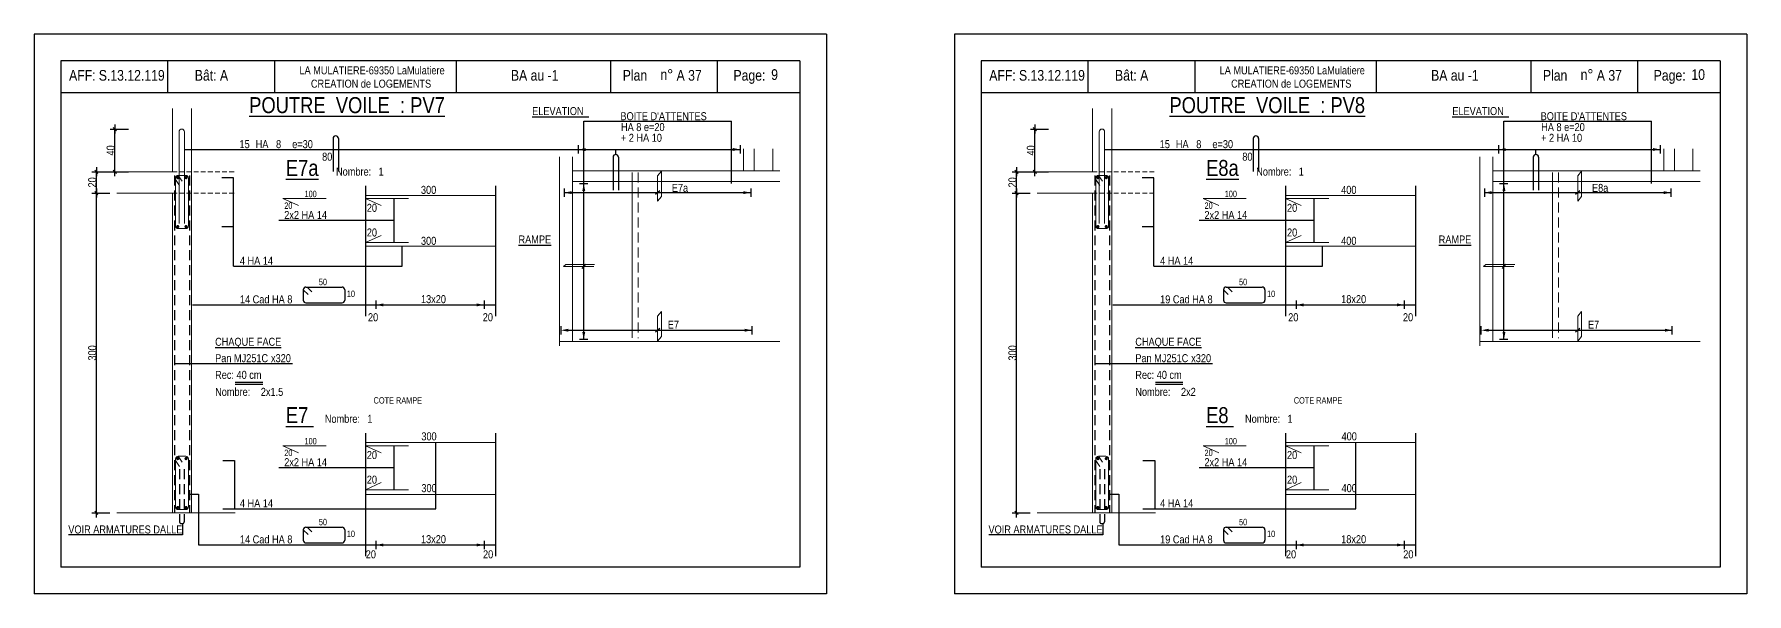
# Model space of a CAD drawing. Header units: metres. Extents: x -9927 to 45032, y -190416 to 12166.
# Drawn here: x 12742 to 15952, y -165593 to -164543 of the extents above; entities that cross this region are included whole.
import ezdxf
from ezdxf.enums import TextEntityAlignment as Align

# ---------------------------------------------------------------- set-up
doc = ezdxf.new("R2010")
doc.units = ezdxf.units.M
doc.header["$PDMODE"] = 65
doc.linetypes.add('CACHE2', pattern=[0.1875, 0.125, -0.0625])
doc.linetypes.add('CACHEx2', pattern=[19.05, 12.7, -6.35])
for name, color, linetype in [('01_cote_gen', 4, 'Continuous'), ('01_fenetres', 171, 'Continuous'), ('01_linteaux', 3, 'Continuous'), ('01_murs_coup', 5, 'Continuous'), ('01_sem', 42, 'Continuous'), ('01_texte', 230, 'Continuous'), ('AA_COTES', 2, 'Continuous')]:
    doc.layers.add(name, color=color, linetype=linetype)
doc.styles.add('STYLE2', font='ARIALN.TTF')
doc.dimstyles.new('JB25', dxfattribs={"dimscale": 0.1, "dimtxt": 150, "dimasz": 17, "dimexe": 0.1, "dimexo": 0.1, "dimgap": 0.09, "dimtad": 1, "dimdec": 1, "dimlfac": 0.5, "dimdsep": 46, "dimtxsty": 'STYLE2', "dimblk1": 'BOND_G', "dimblk2": 'BOND_D', "dimsah": 1, "dimcen": 1.5, "dimdle": 0.01, "dimse1": 1, "dimse2": 1, "dimclrd": 4, "dimclre": 2, "dimclrt": 5, "dimadec": 0, "dimazin": 0, "dimtfac": 2.333333, "dimtdec": 1, "dimtix": 1, "dimtmove": 2, "dimatfit": 3, "dimldrblk": 'BOND_G', "dimfxl": 1, "dimtolj": 1, "dimtzin": 0, "dimarcsym": 0})

# ---------------------------------------------------------------- blocks, each defined once
blk = doc.blocks.new('BOND_G')
at = {"layer": 'AA_COTES', "color": 0}
for p, q in [((5, 0), (-5, 0)), ((1.8, 1.8), (-1.8, -1.8)), ((0, -5), (0, 15))]:
    blk.add_line(p, q, dxfattribs=at)
blk = doc.blocks.new('BOND_D')
at = {"layer": 'AA_COTES', "color": 0}
for p, q in [((5, 0), (-5, 0)), ((-1.8, -1.8), (1.8, 1.8)), ((0, 5), (0, -15))]:
    blk.add_line(p, q, dxfattribs=at)
blk = doc.blocks.new('*D1638')
at = {"layer": '01_cote_gen', "color": 4, "lineweight": -2, "ltscale": 0.5, "transparency": 16777216}
blk.add_line((12858.7, -165439.3), (12858.7, -164842.7), dxfattribs=at)
at = {"layer": 'DEFPOINTS', "color": 0, "lineweight": 0, "ltscale": 0.5, "transparency": 16777216}
for p in [(12858.7, -164841), (12897.3, -164841), (12922.7, -165441)]:
    blk.add_point(p, dxfattribs=at)
at = {"layer": '01_cote_gen', "color": 4, "lineweight": -2, "ltscale": 0.5, "transparency": 16777216, "xscale": 1.7, "yscale": 1.7, "zscale": 1.7}
for name, p, rotation in [('BOND_D', (12858.7, -164841), 90), ('BOND_G', (12858.7, -165441), 270)]:
    blk.add_blockref(name, p, dxfattribs=dict(at, rotation=rotation))
at = {"layer": '01_cote_gen', "color": 5, "lineweight": 0, "ltscale": 0.5, "transparency": 16777216, "insert": (12851.1, -165141), "char_height": 15, "attachment_point": 5, "rotation": 90, "style": 'STYLE2'}
blk.add_mtext('\\A1;300', dxfattribs=at)
blk = doc.blocks.new('*D1639')
at = {"layer": '01_cote_gen', "color": 4, "lineweight": -2, "ltscale": 0.5, "transparency": 16777216}
blk.add_line((12858.7, -164839.3), (12858.7, -164802.7), dxfattribs=at)
at = {"layer": 'DEFPOINTS', "color": 0, "lineweight": 0, "ltscale": 0.5, "transparency": 16777216}
for p in [(12858.7, -164801), (12897.3, -164801), (12897.3, -164841)]:
    blk.add_point(p, dxfattribs=at)
at = {"layer": '01_cote_gen', "color": 4, "lineweight": -2, "ltscale": 0.5, "transparency": 16777216, "xscale": 1.7, "yscale": 1.7, "zscale": 1.7}
for name, p, rotation in [('BOND_D', (12858.7, -164801), 90), ('BOND_G', (12858.7, -164841), 270)]:
    blk.add_blockref(name, p, dxfattribs=dict(at, rotation=rotation))
at = {"layer": '01_cote_gen', "color": 5, "lineweight": 0, "ltscale": 0.5, "transparency": 16777216, "insert": (12851.1, -164821), "char_height": 15, "attachment_point": 5, "rotation": 90, "style": 'STYLE2'}
blk.add_mtext('\\A1;20', dxfattribs=at)
blk = doc.blocks.new('*D1640')
at = {"layer": '01_cote_gen', "color": 4, "lineweight": -2, "ltscale": 0.5, "transparency": 16777216}
blk.add_line((12893.2, -164799.3), (12893.2, -164722.7), dxfattribs=at)
at = {"layer": 'DEFPOINTS', "color": 0, "lineweight": 0, "ltscale": 0.5, "transparency": 16777216}
for p in [(12893.2, -164721), (13018.8, -164721), (12961.7, -164801)]:
    blk.add_point(p, dxfattribs=at)
at = {"layer": '01_cote_gen', "color": 4, "lineweight": -2, "ltscale": 0.5, "transparency": 16777216, "xscale": 1.7, "yscale": 1.7, "zscale": 1.7}
for name, p, rotation in [('BOND_D', (12893.2, -164721), 90), ('BOND_G', (12893.2, -164801), 270)]:
    blk.add_blockref(name, p, dxfattribs=dict(at, rotation=rotation))
at = {"layer": '01_cote_gen', "color": 5, "lineweight": 0, "ltscale": 0.5, "transparency": 16777216, "insert": (12885.5, -164761), "char_height": 15, "attachment_point": 5, "rotation": 90, "style": 'STYLE2'}
blk.add_mtext('\\A1;40', dxfattribs=at)
blk = doc.blocks.new('*D1641')
at = {"layer": '01_cote_gen', "color": 4, "lineweight": -2, "ltscale": 0.5, "transparency": 16777216}
blk.add_line((14583.4, -165439.3), (14583.4, -164842.7), dxfattribs=at)
at = {"layer": 'DEFPOINTS', "color": 0, "lineweight": 0, "ltscale": 0.5, "transparency": 16777216}
for p in [(14583.4, -164841), (14622, -164841), (14647.4, -165441)]:
    blk.add_point(p, dxfattribs=at)
at = {"layer": '01_cote_gen', "color": 4, "lineweight": -2, "ltscale": 0.5, "transparency": 16777216, "xscale": 1.7, "yscale": 1.7, "zscale": 1.7}
for name, p, rotation in [('BOND_D', (14583.4, -164841), 90), ('BOND_G', (14583.4, -165441), 270)]:
    blk.add_blockref(name, p, dxfattribs=dict(at, rotation=rotation))
at = {"layer": '01_cote_gen', "color": 5, "lineweight": 0, "ltscale": 0.5, "transparency": 16777216, "insert": (14575.8, -165141), "char_height": 15, "attachment_point": 5, "rotation": 90, "style": 'STYLE2'}
blk.add_mtext('\\A1;300', dxfattribs=at)
blk = doc.blocks.new('*D1642')
at = {"layer": '01_cote_gen', "color": 4, "lineweight": -2, "ltscale": 0.5, "transparency": 16777216}
blk.add_line((14583.4, -164839.3), (14583.4, -164802.7), dxfattribs=at)
at = {"layer": 'DEFPOINTS', "color": 0, "lineweight": 0, "ltscale": 0.5, "transparency": 16777216}
for p in [(14583.4, -164801), (14622, -164801), (14622, -164841)]:
    blk.add_point(p, dxfattribs=at)
at = {"layer": '01_cote_gen', "color": 4, "lineweight": -2, "ltscale": 0.5, "transparency": 16777216, "xscale": 1.7, "yscale": 1.7, "zscale": 1.7}
for name, p, rotation in [('BOND_D', (14583.4, -164801), 90), ('BOND_G', (14583.4, -164841), 270)]:
    blk.add_blockref(name, p, dxfattribs=dict(at, rotation=rotation))
at = {"layer": '01_cote_gen', "color": 5, "lineweight": 0, "ltscale": 0.5, "transparency": 16777216, "insert": (14575.8, -164821), "char_height": 15, "attachment_point": 5, "rotation": 90, "style": 'STYLE2'}
blk.add_mtext('\\A1;20', dxfattribs=at)
blk = doc.blocks.new('*D1643')
at = {"layer": '01_cote_gen', "color": 4, "lineweight": -2, "ltscale": 0.5, "transparency": 16777216}
blk.add_line((14617.9, -164799.3), (14617.9, -164722.7), dxfattribs=at)
at = {"layer": 'DEFPOINTS', "color": 0, "lineweight": 0, "ltscale": 0.5, "transparency": 16777216}
for p in [(14617.9, -164721), (14743.5, -164721), (14686.4, -164801)]:
    blk.add_point(p, dxfattribs=at)
at = {"layer": '01_cote_gen', "color": 4, "lineweight": -2, "ltscale": 0.5, "transparency": 16777216, "xscale": 1.7, "yscale": 1.7, "zscale": 1.7}
for name, p, rotation in [('BOND_D', (14617.9, -164721), 90), ('BOND_G', (14617.9, -164801), 270)]:
    blk.add_blockref(name, p, dxfattribs=dict(at, rotation=rotation))
at = {"layer": '01_cote_gen', "color": 5, "lineweight": 0, "ltscale": 0.5, "transparency": 16777216, "insert": (14610.3, -164761), "char_height": 15, "attachment_point": 5, "rotation": 90, "style": 'STYLE2'}
blk.add_mtext('\\A1;40', dxfattribs=at)

msp = doc.modelspace()

# ---------------------------------------------------------------- linework, layer by layer
at = {"layer": '01_cote_gen', "color": 5, "linetype": 'Continuous', "lineweight": 0}
for p, q in [((13863.1, -164802.38), (13863.1, -165112.76)), ((15587.82, -164802.38), (15587.82, -165112.76))]:
    msp.add_line(p, q, dxfattribs=at)
at = {"layer": '01_cote_gen', "color": 5, "linetype": 'CACHE2', "lineweight": 0, "ltscale": 150}
for p, q in [((13874.25, -164802.38), (13874.25, -165113.24)), ((15598.96, -164802.38), (15598.96, -165113.24))]:
    msp.add_line(p, q, dxfattribs=at)
at = {"layer": '01_cote_gen', "color": 2, "lineweight": 0, "ltscale": 0.5}
for p, q in [((13726.87, -165119.31), (13726.87, -165127.5)), ((15451.58, -165119.31), (15451.58, -165127.5))]:
    msp.add_line(p, q, dxfattribs=at)
at = {"layer": '01_fenetres', "ltscale": 30}
for p, q in [((12792.3, -164592.94), (12792.3, -165542.94)), ((12792.3, -164592.94), (12792.3, -165542.94)), ((12792.3, -164592.94), (12792.3, -165542.94)), ((14177.3, -164592.94), (12792.3, -164592.94)), ((12992.3, -164592.94), (12992.3, -164652.94)), ((13192.69, -164592.94), (13192.69, -164652.94)), ((13532.87, -164592.94), (13532.87, -164652.94)), ((13823.17, -164652.94), (13823.17, -164592.94)), ((14023.17, -164652.94), (14023.17, -164592.94)), ((14177.3, -164592.94), (14177.3, -165542.94)), ((14517.01, -164592.94), (14517.01, -165542.94)), ((14517.01, -164592.94), (14517.01, -165542.94)), ((14517.01, -164592.94), (14517.01, -165542.94)), ((15902.01, -164592.94), (14517.01, -164592.94)), ((14717.01, -164592.94), (14717.01, -164652.94)), ((14917.4, -164592.94), (14917.4, -164652.94)), ((15257.58, -164592.94), (15257.58, -164652.94)), ((15547.88, -164652.94), (15547.88, -164592.94)), ((15747.88, -164652.94), (15747.88, -164592.94)), ((15902.01, -164592.94), (15902.01, -165542.94)), ((14177.3, -164652.94), (12792.3, -164652.94)), ((15902.01, -164652.94), (14517.01, -164652.94)), ((14177.3, -165542.94), (12792.3, -165542.94)), ((15902.01, -165542.94), (14517.01, -165542.94))]:
    msp.add_line(p, q, dxfattribs=at)
at = {"layer": '01_linteaux', "linetype": 'Continuous'}
for p, q in [((13302.3, -164738.61), (13302.3, -164800.78)), ((13312.3, -164738.61), (13312.3, -164800.78)), ((15027.01, -164738.61), (15027.01, -164800.78)), ((15037.01, -164738.61), (15037.01, -164800.78)), ((13827.18, -164773.65), (13827.18, -164835.82)), ((13837.18, -164773.65), (13837.18, -164835.82)), ((15551.89, -164773.65), (15551.89, -164835.82)), ((15561.89, -164773.65), (15561.89, -164835.82)), ((13246.61, -165022.41), (13246.61, -165042.02)), ((13246.61, -165022.41), (13255.62, -165031.41)), ((13251.61, -165017.41), (13319.2, -165017.41)), ((13253.8, -165017.41), (13262.81, -165026.41)), ((13324.2, -165022.41), (13324.2, -165042.02)), ((14971.33, -165022.41), (14971.33, -165042.02)), ((14971.33, -165022.41), (14980.33, -165031.41)), ((14976.33, -165017.41), (15043.91, -165017.41)), ((14978.52, -165017.41), (14987.52, -165026.41)), ((15048.91, -165022.41), (15048.91, -165042.02)), ((13251.61, -165047.02), (13319.2, -165047.02)), ((14976.33, -165047.02), (15043.91, -165047.02)), ((13246.61, -165472.87), (13246.61, -165492.48)), ((13246.61, -165472.87), (13255.62, -165481.86)), ((13251.61, -165467.87), (13319.2, -165467.87)), ((13253.8, -165467.87), (13262.81, -165476.86)), ((13324.2, -165472.87), (13324.2, -165492.48)), ((14971.33, -165472.87), (14971.33, -165492.48)), ((14971.33, -165472.87), (14980.33, -165481.86)), ((14976.33, -165467.87), (15043.91, -165467.87)), ((14978.52, -165467.87), (14987.52, -165476.86)), ((15048.91, -165472.87), (15048.91, -165492.48)), ((13251.61, -165497.48), (13319.2, -165497.48)), ((14976.33, -165497.48), (15043.91, -165497.48))]:
    msp.add_line(p, q, dxfattribs=at)
at = {"layer": '01_linteaux', "linetype": 'CACHEx2', "lineweight": 18, "ltscale": 0.7}
for p, q in [((13001.16, -164800.97), (13119.07, -164800.97)), ((14725.87, -164800.97), (14843.78, -164800.97)), ((13001.16, -164840.97), (13119.07, -164840.97)), ((14725.87, -164840.97), (14843.78, -164840.97))]:
    msp.add_line(p, q, dxfattribs=at)
at = {"layer": '01_linteaux', "linetype": 'Continuous'}
for centre, start, end in [((13307.3, -164738.61), 0, 180), ((15032.01, -164738.61), 0, 180), ((13832.18, -164773.65), 0, 180), ((15556.89, -164773.65), 0, 180), ((13251.61, -165022.41), 90, 180), ((13251.61, -165042.02), 180, 270), ((13319.2, -165022.41), 0, 90), ((13319.2, -165042.02), 270, 0), ((14976.33, -165022.41), 90, 180), ((14976.33, -165042.02), 180, 270), ((15043.91, -165022.41), 0, 90), ((15043.91, -165042.02), 270, 0), ((13251.61, -165472.87), 90, 180), ((13251.61, -165492.48), 180, 270), ((13319.2, -165472.87), 0, 90), ((13319.2, -165492.48), 270, 0), ((14976.33, -165472.87), 90, 180), ((14976.33, -165492.48), 180, 270), ((15043.91, -165472.87), 0, 90), ((15043.91, -165492.48), 270, 0)]:
    msp.add_arc(centre, 5, start, end, dxfattribs=at)
at = {"layer": '01_murs_coup', "linetype": 'Continuous', "lineweight": 5}
for p, q in [((13001.16, -164682.29), (13001.16, -164800.97)), ((13037.16, -164682.29), (13037.16, -165440.97)), ((14725.87, -164682.29), (14725.87, -164800.97)), ((14761.87, -164682.29), (14761.87, -165440.97)), ((12897.26, -164800.97), (13001.16, -164800.97)), ((14621.97, -164800.97), (14725.87, -164800.97)), ((12897.26, -164840.97), (13001.16, -164840.97)), ((13001.16, -164840.97), (13001.16, -165440.97)), ((14621.97, -164840.97), (14725.87, -164840.97)), ((14725.87, -164840.97), (14725.87, -165440.97)), ((12897.26, -165440.97), (13037.16, -165440.97)), ((13037.16, -165440.97), (13119.07, -165440.97)), ((14621.97, -165440.97), (14761.87, -165440.97)), ((14761.87, -165440.97), (14843.78, -165440.97))]:
    msp.add_line(p, q, dxfattribs=at)
at = {"layer": '01_sem', "color": 2, "lineweight": 0, "ltscale": 7}
for p, q in [((13013.81, -164725.97), (13013.81, -164898.03)), ((13023.81, -164725.97), (13023.81, -164898.03)), ((14738.52, -164725.97), (14738.52, -164898.03)), ((14748.52, -164725.97), (14748.52, -164898.03)), ((13726.87, -164773.22), (13726.87, -165119.31)), ((13751.13, -164773.22), (13751.13, -165119.31)), ((14071.82, -164757.75), (14071.82, -164799.31)), ((14091.82, -164757.75), (14091.82, -164799.31)), ((14126.32, -164757.75), (14126.32, -164799.31)), ((15451.58, -164773.22), (15451.58, -165119.31)), ((15475.84, -164773.22), (15475.84, -165119.31)), ((15796.53, -164757.75), (15796.53, -164799.31)), ((15816.53, -164757.75), (15816.53, -164799.31)), ((15851.04, -164757.75), (15851.04, -164799.31)), ((13007.16, -164812.77), (13007.16, -164902.77)), ((13007.16, -164815.56), (13014.51, -164826.75)), ((13012.16, -164807.77), (13026.16, -164807.77)), ((13012.16, -164807.77), (13019.51, -164818.97)), ((13031.16, -164812.77), (13031.16, -164902.77)), ((13751.13, -164799.31), (14139.81, -164799.31)), ((13910.53, -164808.91), (13917.81, -164800.2)), ((13910.53, -164855.95), (13910.53, -164808.91)), ((13917.81, -164847.25), (13917.81, -164800.2)), ((14731.87, -164812.77), (14731.87, -164902.77)), ((14731.87, -164815.56), (14739.22, -164826.75)), ((14736.87, -164807.77), (14750.87, -164807.77)), ((14736.87, -164807.77), (14744.22, -164818.97)), ((14755.87, -164812.77), (14755.87, -164902.77)), ((15475.84, -164799.31), (15864.52, -164799.31)), ((15635.24, -164808.91), (15642.52, -164800.2)), ((15635.24, -164855.95), (15635.24, -164808.91)), ((15642.52, -164847.25), (15642.52, -164800.2)), ((13363.04, -164845.34), (13606.52, -164845.34)), ((13751.13, -164819.31), (14139.81, -164819.31)), ((13910.53, -164855.95), (13917.81, -164847.25)), ((15087.75, -164845.34), (15331.23, -164845.34)), ((15475.84, -164819.31), (15864.52, -164819.31)), ((15635.24, -164855.95), (15642.52, -164847.25)), ((13208.36, -164851.32), (13289.22, -164851.32)), ((13208.36, -164851.32), (13237.69, -164864.66)), ((13363.04, -164851.32), (13443.89, -164851.32)), ((13363.04, -164851.32), (13392.36, -164864.66)), ((14933.08, -164851.32), (15013.93, -164851.32)), ((14933.08, -164851.32), (14962.4, -164864.66)), ((15087.75, -164851.32), (15168.6, -164851.32)), ((15087.75, -164851.32), (15117.08, -164864.66)), ((13012.16, -164907.77), (13026.16, -164907.77)), ((14736.87, -164907.77), (14750.87, -164907.77)), ((13363.04, -164933.87), (13392.36, -164920.53)), ((13363.04, -164933.87), (13443.89, -164933.87)), ((13363.04, -164940.89), (13606.52, -164940.89)), ((15087.75, -164933.87), (15117.08, -164920.53)), ((15087.75, -164933.87), (15168.6, -164933.87)), ((15087.75, -164940.89), (15331.23, -164940.89)), ((13738.42, -164975.01), (13734.19, -164978.54)), ((13734.19, -164978.54), (13790.86, -164978.54)), ((13738.42, -164975.01), (13792.35, -164975.01)), ((15463.14, -164975.01), (15458.91, -164978.54)), ((15458.91, -164978.54), (15515.57, -164978.54)), ((15463.14, -164975.01), (15517.06, -164975.01)), ((13910.53, -165071.82), (13917.81, -165063.11)), ((13910.53, -165118.86), (13910.53, -165071.82)), ((13917.81, -165110.15), (13917.81, -165063.11)), ((15635.24, -165071.82), (15642.52, -165063.11)), ((15635.24, -165118.86), (15635.24, -165071.82)), ((15642.52, -165110.15), (15642.52, -165063.11)), ((13726.87, -165119.31), (14139.81, -165119.31)), ((13910.53, -165118.86), (13917.81, -165110.15)), ((15451.58, -165119.31), (15864.52, -165119.31)), ((15635.24, -165118.86), (15642.52, -165110.15)), ((13208.36, -165315.18), (13289.22, -165315.18)), ((13208.36, -165315.18), (13237.69, -165328.52)), ((13363.04, -165309.21), (13606.52, -165309.21)), ((13363.04, -165315.18), (13443.89, -165315.18)), ((13363.04, -165315.18), (13392.36, -165328.52)), ((14933.08, -165315.18), (15013.93, -165315.18)), ((14933.08, -165315.18), (14962.4, -165328.52)), ((15087.75, -165309.21), (15331.23, -165309.21)), ((15087.75, -165315.18), (15168.6, -165315.18)), ((15087.75, -165315.18), (15117.08, -165328.52)), ((13007.16, -165339.97), (13007.16, -165429.97)), ((13007.16, -165342.75), (13014.51, -165353.95)), ((13012.16, -165334.97), (13026.16, -165334.97)), ((13012.16, -165334.97), (13019.51, -165346.17)), ((13031.16, -165339.97), (13031.16, -165429.97)), ((14731.87, -165339.97), (14731.87, -165429.97)), ((14731.87, -165342.75), (14739.22, -165353.95)), ((14736.87, -165334.97), (14750.87, -165334.97)), ((14736.87, -165334.97), (14744.22, -165346.17)), ((14755.87, -165339.97), (14755.87, -165429.97)), ((13363.04, -165397.73), (13392.36, -165384.39)), ((15087.75, -165397.73), (15117.08, -165384.39)), ((13363.04, -165397.73), (13443.89, -165397.73)), ((13363.04, -165406.38), (13606.52, -165406.38)), ((15087.75, -165397.73), (15168.6, -165397.73)), ((15087.75, -165406.38), (15331.23, -165406.38)), ((13012.16, -165434.97), (13026.16, -165434.97)), ((14736.87, -165434.97), (14750.87, -165434.97))]:
    msp.add_line(p, q, dxfattribs=at)
at = {"layer": '01_sem', "color": 2, "lineweight": 0, "ltscale": 7, "const_width": 3, "flags": 128}
for points in [[(13009.68, -164812.08, 1), (13012.68, -164812.08, 1)], [(13025.32, -164812.08, 1), (13028.32, -164812.08, 1)], [(14734.39, -164812.08, 1), (14737.39, -164812.08, 1)], [(14750.03, -164812.08, 1), (14753.03, -164812.08, 1)], [(13009.68, -164903.93, 1), (13012.68, -164903.93, 1)], [(13025.32, -164903.93, 1), (13028.32, -164903.93, 1)], [(14734.39, -164903.93, 1), (14737.39, -164903.93, 1)], [(14750.03, -164903.93, 1), (14753.03, -164903.93, 1)], [(13009.68, -165339.28, 1), (13012.68, -165339.28, 1)], [(13025.32, -165339.28, 1), (13028.32, -165339.28, 1)], [(14734.39, -165339.28, 1), (14737.39, -165339.28, 1)], [(14750.03, -165339.28, 1), (14753.03, -165339.28, 1)], [(13009.68, -165431.13, 1), (13012.68, -165431.13, 1)], [(13025.32, -165431.13, 1), (13028.32, -165431.13, 1)], [(14734.39, -165431.13, 1), (14737.39, -165431.13, 1)], [(14750.03, -165431.13, 1), (14753.03, -165431.13, 1)]]:
    msp.add_lwpolyline(points, format="xyb", close=True, dxfattribs=at)
at = {"layer": '01_sem', "color": 2, "lineweight": 0, "ltscale": 7}
for centre, start, end in [((13018.81, -164725.97), 0, 180), ((14743.52, -164725.97), 0, 180), ((13012.16, -164812.77), 90, 180), ((13026.16, -164812.77), 0, 90), ((14736.87, -164812.77), 90, 180), ((14750.87, -164812.77), 0, 90), ((13012.16, -164902.77), 180, 270), ((13026.16, -164902.77), 270, 0), ((14736.87, -164902.77), 180, 270), ((14750.87, -164902.77), 270, 0), ((13012.16, -165339.97), 90, 180), ((13026.16, -165339.97), 0, 90), ((14736.87, -165339.97), 90, 180), ((14750.87, -165339.97), 0, 90), ((13012.16, -165429.97), 180, 270), ((13026.16, -165429.97), 270, 0), ((14736.87, -165429.97), 180, 270), ((14750.87, -165429.97), 270, 0)]:
    msp.add_arc(centre, 5, start, end, dxfattribs=at)
at = {"layer": '01_texte', "ltscale": 30}
for p, q in [((12742.3, -164542.94), (12742.3, -165592.94)), ((14227.3, -164542.94), (12742.3, -164542.94)), ((14227.3, -164542.94), (14227.3, -165592.94)), ((14467.01, -164542.94), (14467.01, -165592.94)), ((15952.01, -164542.94), (14467.01, -164542.94)), ((15952.01, -164542.94), (15952.01, -165592.94)), ((13761.74, -164751.4), (13761.74, -164767.04)), ((14065.29, -164751.16), (14065.29, -164766.79)), ((15486.45, -164751.4), (15486.45, -164767.04)), ((15790, -164751.16), (15790, -164766.79)), ((13023.81, -164759.22), (14065.29, -164759.22)), ((13832.18, -164768.65), (13832.18, -164759.22)), ((14748.52, -164759.22), (15790, -164759.22)), ((15556.89, -164768.65), (15556.89, -164759.22)), ((13115.99, -164812.67), (13094.13, -164812.67)), ((13115.99, -164978.03), (13115.99, -164812.67)), ((14840.71, -164812.67), (14818.84, -164812.67)), ((14840.71, -164978.03), (14840.71, -164812.67)), ((13363.04, -164827.4), (13363.04, -165072.03)), ((13606.52, -164827.4), (13606.52, -165072.03)), ((13735.49, -164832.16), (13735.49, -164847.8)), ((13735.49, -164840.22), (14085.09, -164840.22)), ((13764.17, -164823.22), (13779.81, -164823.22)), ((13772.23, -165115.45), (13772.23, -164823.22)), ((13914.67, -164836.91), (13906.39, -164843.53)), ((14085.09, -164832.16), (14085.09, -164847.8)), ((15087.75, -164827.4), (15087.75, -165072.03)), ((15331.23, -164827.4), (15331.23, -165072.03)), ((15460.21, -164832.16), (15460.21, -164847.8)), ((15460.21, -164840.22), (15809.81, -164840.22)), ((15488.88, -164823.22), (15504.52, -164823.22)), ((15496.94, -165115.45), (15496.94, -164823.22)), ((15639.38, -164836.91), (15631.11, -164843.53)), ((15809.81, -164832.16), (15809.81, -164847.8)), ((13415.96, -164851.32), (13415.96, -164933.87)), ((15140.67, -164851.32), (15140.67, -164933.87)), ((13115.99, -164904.61), (13094.13, -164904.61)), ((13415.96, -164892.59), (13200.8, -164892.59)), ((14840.71, -164904.61), (14818.84, -164904.61)), ((15140.67, -164892.59), (14925.51, -164892.59)), ((13432.05, -164978.03), (13432.05, -164940.89)), ((15156.76, -164978.03), (15156.76, -164940.89)), ((13115.99, -164978.03), (13432.05, -164978.03)), ((13775.32, -164974.41), (13768.7, -164982.68)), ((14840.71, -164978.03), (15156.76, -164978.03)), ((15500.04, -164974.41), (15493.42, -164982.68)), ((13382.75, -165042.82), (13382.75, -165058.46)), ((13585.43, -165042.82), (13585.43, -165058.46)), ((15107.47, -165042.82), (15107.47, -165058.46)), ((15310.14, -165042.82), (15310.14, -165058.46)), ((13039.21, -165050.88), (13606.52, -165050.88)), ((14763.92, -165050.88), (15331.23, -165050.88)), ((13729.68, -165106.47), (13729.68, -165090.83)), ((13735.12, -165098.41), (14087.61, -165098.41)), ((13914.67, -165095.1), (13906.39, -165101.72)), ((14087.61, -165106.47), (14087.61, -165090.83)), ((15454.4, -165106.47), (15454.4, -165090.83)), ((15459.84, -165098.41), (15812.32, -165098.41)), ((15639.38, -165095.1), (15631.11, -165101.72)), ((15812.32, -165106.47), (15812.32, -165090.83)), ((13764.17, -165115.45), (13779.81, -165115.45)), ((15488.88, -165115.45), (15504.52, -165115.45)), ((13363.04, -165291.27), (13363.04, -165522.48)), ((13606.52, -165291.27), (13606.52, -165522.48)), ((15087.75, -165291.27), (15087.75, -165522.48)), ((15331.23, -165291.27), (15331.23, -165522.48)), ((13415.96, -165315.18), (13415.96, -165397.73)), ((13494.83, -165433.48), (13494.83, -165309.21)), ((15140.67, -165315.18), (15140.67, -165397.73)), ((15219.54, -165433.48), (15219.54, -165309.21)), ((13095.63, -165342.62), (13117.71, -165342.62)), ((13117.71, -165342.62), (13117.71, -165433.48)), ((13415.96, -165356.46), (13200.8, -165356.46)), ((14820.35, -165342.62), (14842.42, -165342.62)), ((14842.42, -165342.62), (14842.42, -165433.48)), ((15140.67, -165356.46), (14925.51, -165356.46)), ((13031.16, -165405.94), (13050.33, -165405.94)), ((13050.33, -165405.94), (13050.33, -165501.34)), ((14755.87, -165405.94), (14775.04, -165405.94)), ((14775.04, -165405.94), (14775.04, -165501.34)), ((13095.63, -165433.48), (13494.83, -165433.48)), ((14820.35, -165433.48), (15219.54, -165433.48)), ((13020.45, -165482.25), (12806.66, -165482.25)), ((13020.45, -165461.03), (13020.45, -165482.25)), ((14745.17, -165482.25), (14531.38, -165482.25)), ((14745.17, -165461.03), (14745.17, -165482.25)), ((13050.33, -165501.34), (13606.52, -165501.34)), ((13382.75, -165493.28), (13382.75, -165508.92)), ((13585.43, -165493.28), (13585.43, -165508.92)), ((14775.04, -165501.34), (15331.23, -165501.34)), ((15107.47, -165493.28), (15107.47, -165508.92)), ((15310.14, -165493.28), (15310.14, -165508.92)), ((14227.3, -165592.94), (12742.3, -165592.94)), ((15952.01, -165592.94), (14467.01, -165592.94))]:
    msp.add_line(p, q, dxfattribs=at)
at = {"layer": '01_texte'}
for p, q in [((13772.23, -164706.32), (14049.06, -164706.32)), ((13772.23, -164823.22), (13772.23, -164706.32)), ((13844.36, -164706.32), (14028.9, -164706.32)), ((14049.06, -164823.22), (14049.06, -164706.32)), ((15496.94, -164706.32), (15773.77, -164706.32)), ((15496.94, -164823.22), (15496.94, -164706.32)), ((15569.07, -164706.32), (15753.62, -164706.32)), ((15773.77, -164823.22), (15773.77, -164706.32)), ((13226.06, -165161.45), (13005.16, -165161.45)), ((14950.77, -165161.45), (14729.87, -165161.45)), ((13170.63, -165196.65), (13118.88, -165196.65)), ((13170.63, -165199.95), (13118.88, -165199.95)), ((14895.35, -165196.65), (14843.59, -165196.65)), ((14895.35, -165199.95), (14843.59, -165199.95))]:
    msp.add_line(p, q, dxfattribs=at)
at = {"layer": '01_texte', "linetype": 'CACHE2', "ltscale": 150}
for p, q in [((13005.16, -164807.84), (13005.16, -165440.97)), ((13033.16, -164807.84), (13033.16, -165440.97)), ((14729.87, -164807.84), (14729.87, -165440.97)), ((14757.87, -164807.84), (14757.87, -165440.97)), ((13014.62, -165359.19), (13014.62, -165458.03)), ((13023.45, -165359.19), (13023.45, -165458.03)), ((14739.33, -165359.19), (14739.33, -165458.03)), ((14748.17, -165359.19), (14748.17, -165458.03)), ((13017.62, -165461.03), (13020.45, -165461.03)), ((14742.33, -165461.03), (14745.17, -165461.03))]:
    msp.add_line(p, q, dxfattribs=at)
for centre, start, end in [((13017.62, -165458.03), 180, 270), ((13020.45, -165458.03), 270, 0), ((14742.33, -165458.03), 180, 270), ((14745.17, -165458.03), 270, 0)]:
    msp.add_arc(centre, 3, start, end, dxfattribs=at)
at = {"layer": '01_texte', "ltscale": 30}
for points in [[(13761.74, -164759.46), (13775.56, -164756.7), (13775.56, -164759.46)], [(13761.74, -164759.46), (13775.56, -164762.21), (13775.56, -164759.46)], [(14065.29, -164759.22), (14051.47, -164756.46), (14051.47, -164759.22)], [(14065.29, -164759.22), (14051.47, -164761.97), (14051.47, -164759.22)], [(15486.45, -164759.46), (15500.27, -164756.7), (15500.27, -164759.46)], [(15486.45, -164759.46), (15500.27, -164762.21), (15500.27, -164759.46)], [(15790, -164759.22), (15776.18, -164756.46), (15776.18, -164759.22)], [(15790, -164759.22), (15776.18, -164761.97), (15776.18, -164759.22)], [(13735.49, -164840.22), (13749.32, -164837.46), (13749.32, -164840.22)], [(13735.49, -164840.22), (13749.32, -164842.97), (13749.32, -164840.22)], [(13772.23, -164823.22), (13769.47, -164837.05), (13772.23, -164837.05)], [(13772.23, -164823.22), (13774.98, -164837.05), (13772.23, -164837.05)], [(14085.09, -164840.22), (14071.27, -164837.46), (14071.27, -164840.22)], [(14085.09, -164840.22), (14071.27, -164842.97), (14071.27, -164840.22)], [(15460.21, -164840.22), (15474.03, -164837.46), (15474.03, -164840.22)], [(15460.21, -164840.22), (15474.03, -164842.97), (15474.03, -164840.22)], [(15496.94, -164823.22), (15494.19, -164837.05), (15496.94, -164837.05)], [(15496.94, -164823.22), (15499.7, -164837.05), (15496.94, -164837.05)], [(15809.81, -164840.22), (15795.98, -164837.46), (15795.98, -164840.22)], [(15809.81, -164840.22), (15795.98, -164842.97), (15795.98, -164840.22)], [(13382.75, -165050.88), (13396.58, -165048.13), (13396.58, -165050.88)], [(13382.75, -165050.88), (13396.58, -165053.64), (13396.58, -165050.88)], [(13585.43, -165050.88), (13571.6, -165048.13), (13571.6, -165050.88)], [(13585.43, -165050.88), (13571.6, -165053.64), (13571.6, -165050.88)], [(15107.47, -165050.88), (15121.29, -165048.13), (15121.29, -165050.88)], [(15107.47, -165050.88), (15121.29, -165053.64), (15121.29, -165050.88)], [(15310.14, -165050.88), (15296.32, -165048.13), (15296.32, -165050.88)], [(15310.14, -165050.88), (15296.32, -165053.64), (15296.32, -165050.88)], [(13729.68, -165098.41), (13743.51, -165095.65), (13743.51, -165098.41)], [(13729.68, -165098.41), (13743.51, -165101.16), (13743.51, -165098.41)], [(13772.23, -165115.45), (13769.47, -165101.63), (13772.23, -165101.63)], [(13772.23, -165115.45), (13774.98, -165101.63), (13772.23, -165101.63)], [(14087.61, -165098.41), (14073.78, -165095.65), (14073.78, -165098.41)], [(14087.61, -165098.41), (14073.78, -165101.16), (14073.78, -165098.41)], [(15454.4, -165098.41), (15468.22, -165095.65), (15468.22, -165098.41)], [(15454.4, -165098.41), (15468.22, -165101.16), (15468.22, -165098.41)], [(15496.94, -165115.45), (15494.19, -165101.63), (15496.94, -165101.63)], [(15496.94, -165115.45), (15499.7, -165101.63), (15496.94, -165101.63)], [(15812.32, -165098.41), (15798.5, -165095.65), (15798.5, -165098.41)], [(15812.32, -165098.41), (15798.5, -165101.16), (15798.5, -165098.41)], [(13382.75, -165501.34), (13396.58, -165498.58), (13396.58, -165501.34)], [(13382.75, -165501.34), (13396.58, -165504.09), (13396.58, -165501.34)], [(13585.43, -165501.34), (13571.6, -165498.58), (13571.6, -165501.34)], [(13585.43, -165501.34), (13571.6, -165504.09), (13571.6, -165501.34)], [(15107.47, -165501.34), (15121.29, -165498.58), (15121.29, -165501.34)], [(15107.47, -165501.34), (15121.29, -165504.09), (15121.29, -165501.34)], [(15310.14, -165501.34), (15296.32, -165498.58), (15296.32, -165501.34)], [(15310.14, -165501.34), (15296.32, -165504.09), (15296.32, -165501.34)]]:
    msp.add_solid(points, dxfattribs=at)

# ---------------------------------------------------------------- texts
at = {"layer": '01_texte', "style": 'STYLE2'}
for s, height, p in [('AFF:', 20, (12807.59, -164630.1)), ('S.13.12.119', 20, (12863.26, -164630.1)), ('Bât: A', 20, (13043.24, -164630.1)), ('LA MULATIERE-69350 LaMulatiere', 15, (13239.39, -164618.23)), ('BA au -1', 20, (13635.69, -164630.1)), ('Plan', 20, (13845.21, -164630.1)), ('n%%D', 20, (13915.9, -164628.65)), ('A 37', 20, (13946.24, -164630.1)), ('Page:', 20, (14052.88, -164630.1)), ('9', 20, (14123.56, -164628.65)), ('AFF:', 20, (14532.31, -164630.1)), ('S.13.12.119', 20, (14587.97, -164630.1)), ('Bât: A', 20, (14767.95, -164630.1)), ('LA MULATIERE-69350 LaMulatiere', 15, (14964.1, -164618.23)), ('BA au -1', 20, (15360.4, -164630.1)), ('Plan', 20, (15569.92, -164630.1)), ('n%%D', 20, (15640.61, -164628.65)), ('A 37', 20, (15670.95, -164630.1)), ('Page:', 20, (15777.59, -164630.1)), ('10', 20, (15848.28, -164628.65)), ('CREATION de LOGEMENTS', 15, (13260.87, -164643.23)), ('CREATION de LOGEMENTS', 15, (14985.58, -164643.23)), ('%%UELEVATION  ', 15, (13675.46, -164694.67)), ('%%UELEVATION  ', 15, (15400.17, -164694.67)), ('HA', 15, (13157.33, -164756.76)), ('8', 15, (13195.49, -164756.76)), ('HA', 15, (14882.04, -164756.76)), ('8', 15, (14920.21, -164756.76)), ('%%UE7a', 30, (13213.97, -164808.89)), ('80', 15, (13281.85, -164780.27)), ('%%UE8a', 30, (14938.68, -164808.89)), ('80', 15, (15006.57, -164780.27)), ('Nombre:', 15, (13307.94, -164808.26)), ('1', 15, (13387.56, -164808.26)), ('Nombre:', 15, (15032.65, -164808.26)), ('1', 15, (15112.27, -164808.26)), ('100', 12, (13248.81, -164848.7)), ('300', 15, (13467.13, -164842.55)), ('E7a', 15, (13937.28, -164838.86)), ('100', 12, (14973.52, -164848.7)), ('400', 15, (15191.85, -164842.55)), ('E8a', 15, (15661.99, -164838.86)), ('20', 12, (13210.94, -164870.64)), ('2x2 HA 14', 15, (13210.81, -164889.64)), ('20', 15, (13365.61, -164876.23)), ('20', 12, (14935.65, -164870.64)), ('2x2 HA 14', 15, (14935.53, -164889.64)), ('20', 15, (15090.33, -164876.23)), ('20', 15, (13365.61, -164922.44)), ('20', 15, (15090.33, -164922.44)), ('300', 15, (13467.13, -164938.1)), ('%%URAMPE', 15, (13649.99, -164935.64)), ('400', 15, (15191.85, -164938.1)), ('%%URAMPE', 15, (15374.7, -164935.64)), ('4 HA 14', 15, (13127.76, -164975.6)), ('4 HA 14', 15, (14852.48, -164975.6)), ('50', 12, (13275.67, -165013.86)), ('50', 12, (15000.38, -165013.86)), ('14 Cad HA 8', 15, (13127.76, -165047.93)), ('10', 12, (13328.18, -165036.07)), ('13x20', 15, (13467.13, -165047.59)), ('19 Cad HA 8', 15, (14852.48, -165047.93)), ('10', 12, (15052.89, -165036.07)), ('18x20', 15, (15191.85, -165047.59)), ('20', 15, (13367.81, -165081.53)), ('20', 15, (13582.95, -165081.53)), ('20', 15, (15092.53, -165081.53)), ('20', 15, (15307.67, -165081.53)), ('E7', 15, (13929.7, -165095.42)), ('E7', 15, (15654.42, -165095.42)), ('%%UCHAQUE FACE', 15, (13081.3, -165127.56)), ('%%UCHAQUE FACE', 15, (14806.01, -165127.56)), ('Pan MJ251C', 15, (13081.3, -165158.35)), ('x320', 15, (13186.04, -165158.35)), ('Pan MJ251C', 15, (14806.01, -165158.35)), ('x320', 15, (14910.75, -165158.35)), ('Rec: 40 cm', 15, (13081.3, -165189.63)), ('Rec: 40 cm', 15, (14806.01, -165189.63)), ('Nombre:', 15, (13081.3, -165221.54)), (' 2x1.5 ', 15, (13162.15, -165221.54)), ('COTE RAMPE', 12, (13378.32, -165236.02)), ('Nombre:', 15, (14806.01, -165221.54)), (' 2x2 ', 15, (14886.86, -165221.54)), ('COTE RAMPE', 12, (15103.04, -165236.02)), ('%%UE7 ', 30, (13213.97, -165272.76)), ('Nombre:', 15, (13286.93, -165272.12)), ('1', 15, (13366.56, -165272.12)), ('%%UE8 ', 30, (14938.68, -165272.76)), ('Nombre:', 15, (15011.65, -165272.12)), ('1', 15, (15091.27, -165272.12)), ('300', 15, (13467.87, -165305.01)), ('400', 15, (15192.58, -165305.01)), ('20', 12, (13210.94, -165334.5)), ('100', 12, (13248.81, -165312.57)), ('20', 15, (13365.61, -165340.09)), ('20', 12, (14935.65, -165334.5)), ('100', 12, (14973.52, -165312.57)), ('20', 15, (15090.33, -165340.09)), ('2x2 HA 14', 15, (13210.81, -165353.5)), ('2x2 HA 14', 15, (14935.53, -165353.5)), ('20', 15, (13365.61, -165386.3)), ('300', 15, (13467.87, -165402.18)), ('20', 15, (15090.33, -165386.3)), ('400', 15, (15192.58, -165402.18)), ('4 HA 14', 15, (13127.76, -165430.52)), ('4 HA 14', 15, (14852.48, -165430.52)), ('50', 12, (13275.67, -165464.32)), ('50', 12, (15000.38, -165464.32)), ('VOIR ARMATURES DALLE', 15, (12806.13, -165479.74)), ('14 Cad HA 8', 15, (13127.76, -165498.38)), ('10', 12, (13328.18, -165486.53)), ('13x20', 15, (13467.13, -165498.04)), ('VOIR ARMATURES DALLE', 15, (14530.84, -165479.74)), ('19 Cad HA 8', 15, (14852.48, -165498.38)), ('10', 12, (15052.89, -165486.53)), ('18x20', 15, (15191.85, -165498.04)), ('20', 15, (13363.61, -165526.39)), ('20', 15, (13583.42, -165526.39)), ('20', 15, (15088.32, -165526.39)), ('20', 15, (15308.14, -165526.39))]:
    msp.add_text(s, height=height, dxfattribs=at).set_placement(p)
for s, p in [('%%UPOUTRE  VOILE  : PV7', (13328.54, -164676)), ('%%UPOUTRE  VOILE  : PV8', (15053.26, -164676))]:
    msp.add_text(s, height=30, dxfattribs=at).set_placement(p, align=Align.MIDDLE)
for s, p in [("BOITE D'ATTENTES", (14002.75, -164704.3)), ("BOITE D'ATTENTES", (15727.47, -164704.3)), ('HA 8 e=20', (13923.69, -164724.69)), ('HA 8 e=20', (15648.41, -164724.69)), ('15', (13146.12, -164756.76)), ('+ 2 HA 10  ', (13928.29, -164744.83)), ('15', (14870.84, -164756.76)), ('+ 2 HA 10  ', (15653, -164744.83))]:
    msp.add_text(s, height=15, dxfattribs=at).set_placement(p, align=Align.RIGHT)
for p in [(13245.15, -164756.76), (14969.86, -164756.76)]:
    msp.add_text('e=30', height=15, dxfattribs=at).set_placement(p, align=Align.CENTER)

# ---------------------------------------------------------------- dimensions: what is measured, and where the dimension line sits
at = {"layer": '01_cote_gen', "color": 2, "lineweight": 0, "ltscale": 0.5}
for base, p1, p2, picture, middle in [((12893.21, -164720.97), (12961.67, -164800.97), (13018.81, -164720.97), '*D1640', (12885.54, -164760.97)), ((14617.92, -164720.97), (14686.38, -164800.97), (14743.52, -164720.97), '*D1643', (14610.25, -164760.97)), ((12858.72, -164800.97), (12897.26, -164840.97), (12897.26, -164800.97), '*D1639', (12851.05, -164820.97)), ((14583.43, -164800.97), (14621.97, -164840.97), (14621.97, -164800.97), '*D1642', (14575.77, -164820.97)), ((12858.72, -164840.97), (12922.74, -165440.97), (12897.26, -164840.97), '*D1638', (12851.05, -165140.97)), ((14583.43, -164840.97), (14647.45, -165440.97), (14621.97, -164840.97), '*D1641', (14575.77, -165140.97))]:
    dim = msp.add_linear_dim(base=base, p1=p1, p2=p2, angle=90, dimstyle='JB25', dxfattribs=at)
    dim.commit()
    dim.dimension.update_dxf_attribs({"geometry": picture, "text_midpoint": middle})

doc.saveas('drawing.dxf')
